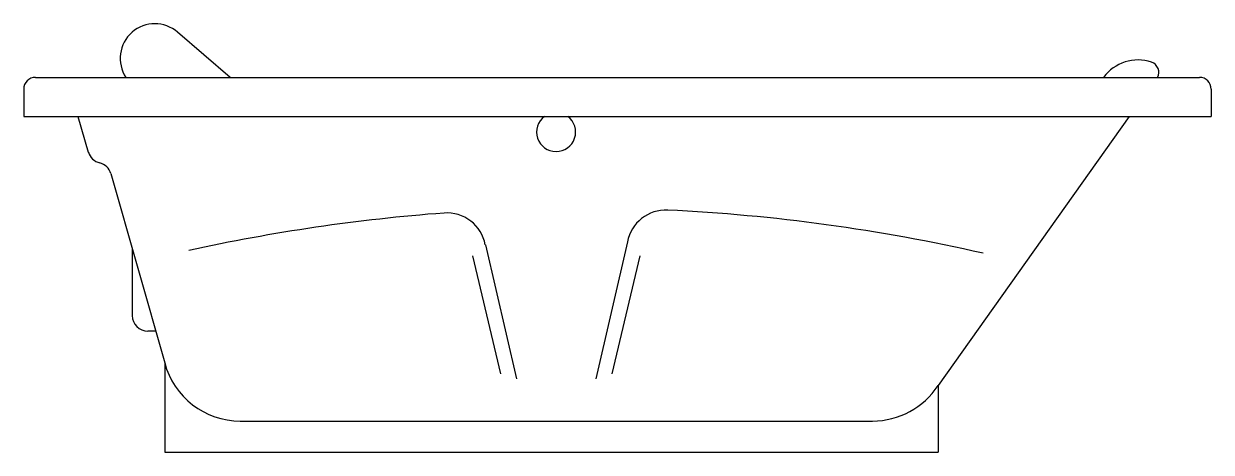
# Model space of a CAD drawing. Extents: x -0.68 to 0.84, y 0 to 0.55.
import ezdxf

# ---------------------------------------------------------------- set-up
doc = ezdxf.new("R2010")
doc.units = 0
doc.header["$LTSCALE"] = 10
doc.layers.get('0').update_dxf_attribs({"linetype": 'CONTINUOUS'})

msp = doc.modelspace()

# ---------------------------------------------------------------- linework, layer by layer
at = {"color": 0}
for p, q in [((-0.4112, 0.48), (-0.4785, 0.5378)), ((-0.6604, 0.48), (0.8296, 0.48)), ((-0.6754, 0.465), (-0.6754, 0.43)), ((0.8446, 0.465), (0.8446, 0.43)), ((-0.6754, 0.43), (0.8446, 0.43)), ((-0.6062, 0.43), (-0.5927, 0.3843)), ((0.7394, 0.43), (0.4949, 0.0854)), ((-0.5637, 0.3568), (-0.4949, 0.1147)), ((-0.5365, 0.261), (-0.5365, 0.175)), ((-0.0845, 0.2657), (-0.0447, 0.094)), ((0.0973, 0.2694), (0.0568, 0.094)), ((-0.101, 0.2514), (-0.065, 0.1003)), ((0.1131, 0.2514), (0.0772, 0.1003)), ((-0.5069, 0.155), (-0.5165, 0.155)), ((-0.4949, 0.1147), (-0.4949, 0)), ((0.4949, 0.0854), (0.4949, 0)), ((-0.3982, 0.04), (0.4112, 0.04)), ((-0.4949, 0), (0.4949, 0))]:
    msp.add_line(p, q, dxfattribs=at)
for centre, radius, start, end in [((-0.5076, 0.5044), 0.0443, 48.9501, 213.5109), ((0.7508, 0.4476), 0.0547, 71.2827, 143.6408), ((0.7639, 0.4865), 0.0136, 331.5642, 71.2827), ((-0.6604, 0.465), 0.015, 90, 180), ((0.8296, 0.465), 0.015, 0, 90), ((0.006, 0.41), 0.025, 126.8699, 53.1301), ((-0.5735, 0.39), 0.02, 196.5001, 256.5001), ((-0.5829, 0.3511), 0.02, 16.5001, 76.5001), ((0.0366, -2.0141), 2.3269, 94.2882, 102.4267), ((-0.1337, 0.2564), 0.05, 10.6553, 94.2882), ((0.1465, 0.2601), 0.05, 87.2336, 169.3447), ((0.0366, -2.0141), 2.3269, 77.1894, 87.2336), ((-0.5165, 0.175), 0.02, 180, 270), ((-0.3982, 0.14), 0.1, 194.6764, 270), ((0.4112, 0.14), 0.1, 270, 326.8742)]:
    msp.add_arc(centre, radius, start, end, dxfattribs=at)

doc.saveas('drawing.dxf')
